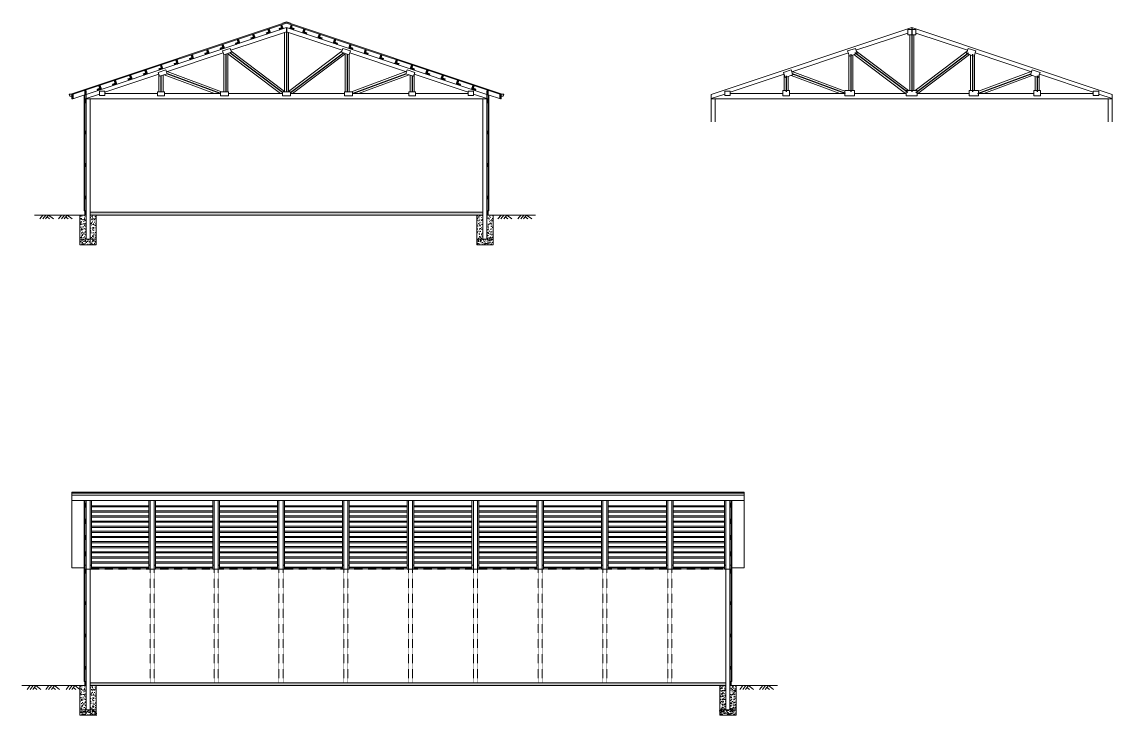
# Model space of a CAD drawing. Header units: inches. Extents: x -167 to 6071, y -6287 to -2731.
# Drawn here: x 4455 to 6071, y -4891 to -3864 of the extents above; entities that cross this region are included whole.
import ezdxf

# ---------------------------------------------------------------- set-up
doc = ezdxf.new("R2010")
doc.units = ezdxf.units.IN
doc.header["$LTSCALE"] = 96
doc.header["$MEASUREMENT"] = 0
doc.linetypes.add('Dash', pattern=[0.225, 0.15, -0.075])
for name, color, linetype, lineweight in [('Common', 4, 'Continuous', 5), ('Dimensions', 7, 'Continuous', 5), ('Section', 6, 'Continuous', 18)]:
    doc.layers.add(name, color=color, linetype=linetype, lineweight=lineweight)
doc.layers.add('Hatch', color=7, linetype='Continuous', lineweight=0, true_color=0x919191)
pattern_1 = [(82.5, (2671.087, 6860.8195), (-3.517533, 3.2948178), [0, -3.8, 0, -4.25, 0, -4.0625]), (52.5, (2671.087, 6860.8195), (-1.8603438, 8.1174493), [0, -2.05, 0, -3.425, 0, -1.3125]), (12.5, (2668.9127, 6858.645), (5.4950732, 5.515081), [0, -1.25, 0, -4.5, 0, -5.875]), (2.5, (2668.913, 6858.645), (3.7626054, 6.865657), [0, -0.625, 0, -2.95, 0, -3.375])]
pattern_2 = [(95, (2671.087, 6860.8195), (5.51552, 4.6280708), [0.75, -8.25]), (40, (2671.087, 6860.8195), (-6.2999217, 4.3376815), [0.6, -6.6]), (145.451444, (2671.547, 6861.205), (-0.7844016, 8.9657522), [0.637402, -7.011421]), (91.1842, (2669.673, 6862.234), (8.716934, 6.376138), [1.125, -12.375]), (141.63564, (2670.399, 6862.765), (-0.279001, 13.497117), [0.956103, -10.517138]), (36.18416, (2669.673, 6862.234), (-0.279001, 13.497117), [0.9, -9.9]), (66, (2670.7335, 6862.587), (7.0677157, 1.3738248), [0.75, -8.25]), (11, (2670.7335, 6862.587), (-3.407086, 6.8480844), [0.6, -6.6]), (116.451445, (2671.3225, 6862.702), (3.6606297, 8.221909), [0.637402, -7.011421]), (82.5, (2671.087, 6860.8195), (-2.26793185, 2.4398982), [0, -6.52, 0, -6.7, 0, -6.625]), (52.5, (2671.087, 6860.8195), (-0.9287294, 4.6490945), [0, -3.82, 0, -6.37, 0, -2.525]), (12.5, (2669.5102, 6859.2426), (3.9341817, 3.6152076), [0, -2.5, 0, -7.8, 0, -10.35]), (2.5, (2668.803, 6858.5355), (3.4158998, 4.831598), [0, -3.25, 0, -5.18, 0, -7.35])]
pattern_3 = [(95, (2671.087, 6164.4583), (5.51552, 4.6280708), [0.75, -8.25]), (40, (2671.087, 6164.458), (-6.2999217, 4.3376815), [0.6, -6.6]), (145.451444, (2671.547, 6164.844), (-0.7844016, 8.9657522), [0.637402, -7.011421]), (91.1842, (2669.673, 6165.873), (8.716934, 6.376138), [1.125, -12.375]), (141.63564, (2670.399, 6166.404), (-0.279001, 13.497117), [0.956103, -10.517138]), (36.18416, (2669.673, 6165.873), (-0.279001, 13.497117), [0.9, -9.9]), (66, (2670.7335, 6166.226), (7.0677157, 1.3738248), [0.75, -8.25]), (11, (2670.7335, 6166.226), (-3.407086, 6.8480844), [0.6, -6.6]), (116.451445, (2671.3225, 6166.3406), (3.6606297, 8.221909), [0.637402, -7.011421]), (82.5, (2671.087, 6164.4583), (-2.26793185, 2.4398982), [0, -6.52, 0, -6.7, 0, -6.625]), (52.5, (2671.087, 6164.4583), (-0.9287294, 4.6490945), [0, -3.82, 0, -6.37, 0, -2.525]), (12.5, (2669.5102, 6162.8815), (3.9341817, 3.6152076), [0, -2.5, 0, -7.8, 0, -10.35]), (2.5, (2668.803, 6162.1744), (3.4158998, 4.831598), [0, -3.25, 0, -5.18, 0, -7.35])]

msp = doc.modelspace()

# ---------------------------------------------------------------- hatches: boundary and pattern name
at = {"layer": 'Hatch'}
h = msp.add_hatch(dxfattribs=at)
h.set_pattern_fill('AR-SAND', color=256, scale=2.5, angle=45)
h.set_pattern_definition(pattern_1)
h.paths.add_polyline_path([(4565.4, -4150.3), (4556.4, -4150.3), (4556.4, -4186.3), (4565.4, -4186.3)])
h.paths.add_polyline_path([(4550.4, -4150.3), (4541.4, -4150.3), (4541.4, -4186.3), (4550.4, -4186.3)])
h = msp.add_hatch(dxfattribs=at)
h.set_pattern_fill('AR-CONC', color=256, angle=45)
h.set_pattern_definition(pattern_2)
h.paths.add_polyline_path([(5138.4, -4146.3), (4556.4, -4146.3), (4556.4, -4150.3), (4565.4, -4150.3), (5138.4, -4150.3)])
h = msp.add_hatch(dxfattribs=at)
h.set_pattern_fill('AR-SAND', color=256, scale=2.5, angle=45)
h.set_pattern_definition(pattern_1)
h.paths.add_polyline_path([(5129.4, -4150.3), (5138.4, -4150.3), (5138.4, -4186.3), (5129.4, -4186.3)])
h.paths.add_polyline_path([(5144.4, -4150.3), (5153.4, -4150.3), (5153.4, -4186.3), (5144.4, -4186.3)])
h = msp.add_hatch(dxfattribs=at)
h.set_pattern_fill('AR-CONC', color=256, angle=45)
h.set_pattern_definition(pattern_2)
h.paths.add_polyline_path([(4565.4, -4186.3), (4541.4, -4186.3), (4541.4, -4194.3), (4565.4, -4194.3)])
h = msp.add_hatch(dxfattribs=at)
h.set_pattern_fill('AR-CONC', color=256, angle=45)
h.set_pattern_definition(pattern_2)
h.paths.add_polyline_path([(5129.4, -4186.3), (5153.4, -4186.3), (5153.4, -4194.3), (5129.4, -4194.3)])
h = msp.add_hatch(dxfattribs=at)
h.set_pattern_fill('AR-CONC', color=256, angle=45)
h.set_pattern_definition(pattern_3)
h.paths.add_polyline_path([(5498.4, -4842.7), (4556.4, -4842.7), (4556.4, -4846.7), (4565.4, -4846.7), (5498.4, -4846.7)])
h = msp.add_hatch(dxfattribs=at)
h.set_pattern_fill('AR-SAND', color=256, scale=2.5, angle=45)
h.set_pattern_definition([(82.5, (2671.087, 6164.4583), (-3.517533, 3.2948178), [0, -3.8, 0, -4.25, 0, -4.0625]), (52.5, (2671.087, 6164.4583), (-1.8603438, 8.1174493), [0, -2.05, 0, -3.425, 0, -1.3125]), (12.5, (2668.9127, 6162.284), (5.4950732, 5.515081), [0, -1.25, 0, -4.5, 0, -5.875]), (2.5, (2668.913, 6162.284), (3.7626054, 6.865657), [0, -0.625, 0, -2.95, 0, -3.375])])
h.paths.add_polyline_path([(4565.4, -4846.7), (4556.4, -4846.7), (4556.4, -4882.7), (4565.4, -4882.7)])
h.paths.add_polyline_path([(4550.4, -4846.7), (4541.4, -4846.7), (4541.4, -4882.7), (4550.4, -4882.7)])
h = msp.add_hatch(dxfattribs=at)
h.set_pattern_fill('AR-SAND', color=256, scale=2.5, angle=45)
h.set_pattern_definition([(82.5, (3031.087, 6164.4583), (-3.517533, 3.2948178), [0, -3.8, 0, -4.25, 0, -4.0625]), (52.5, (3031.087, 6164.4583), (-1.8603438, 8.1174493), [0, -2.05, 0, -3.425, 0, -1.3125]), (12.5, (3028.9127, 6162.284), (5.4950732, 5.515081), [0, -1.25, 0, -4.5, 0, -5.875]), (2.5, (3028.913, 6162.284), (3.7626054, 6.865657), [0, -0.625, 0, -2.95, 0, -3.375])])
h.paths.add_polyline_path([(5489.4, -4846.7), (5498.4, -4846.7), (5498.4, -4882.7), (5489.4, -4882.7)])
h.paths.add_polyline_path([(5504.4, -4846.7), (5513.4, -4846.7), (5513.4, -4882.7), (5504.4, -4882.7)])
h = msp.add_hatch(dxfattribs=at)
h.set_pattern_fill('AR-CONC', color=256, angle=45)
h.set_pattern_definition(pattern_3)
h.paths.add_polyline_path([(4565.4, -4882.7), (4541.4, -4882.7), (4541.4, -4890.7), (4565.4, -4890.7)])
h = msp.add_hatch(dxfattribs=at)
h.set_pattern_fill('AR-CONC', color=256, angle=45)
h.set_pattern_definition([(95, (3031.087, 6164.4583), (5.51552, 4.6280708), [0.75, -8.25]), (40, (3031.087, 6164.458), (-6.2999217, 4.3376815), [0.6, -6.6]), (145.451444, (3031.547, 6164.844), (-0.7844016, 8.9657522), [0.637402, -7.011421]), (91.1842, (3029.673, 6165.873), (8.716934, 6.376138), [1.125, -12.375]), (141.63564, (3030.399, 6166.404), (-0.279001, 13.497117), [0.956103, -10.517138]), (36.18416, (3029.673, 6165.873), (-0.279001, 13.497117), [0.9, -9.9]), (66, (3030.7335, 6166.226), (7.0677157, 1.3738248), [0.75, -8.25]), (11, (3030.7335, 6166.226), (-3.407086, 6.8480844), [0.6, -6.6]), (116.451445, (3031.3225, 6166.3406), (3.6606297, 8.221909), [0.637402, -7.011421]), (82.5, (3031.087, 6164.4583), (-2.26793185, 2.4398982), [0, -6.52, 0, -6.7, 0, -6.625]), (52.5, (3031.087, 6164.4583), (-0.9287294, 4.6490945), [0, -3.82, 0, -6.37, 0, -2.525]), (12.5, (3029.5102, 6162.8815), (3.9341817, 3.6152076), [0, -2.5, 0, -7.8, 0, -10.35]), (2.5, (3028.803, 6162.1744), (3.4158998, 4.831598), [0, -3.25, 0, -5.18, 0, -7.35])])
h.paths.add_polyline_path([(5489.4, -4882.7), (5513.4, -4882.7), (5513.4, -4890.7), (5489.4, -4890.7)])

# ---------------------------------------------------------------- linework, layer by layer
at = {"layer": 'Common'}
for p, q in [((4529.4, -3970.9), (4847.4, -3864.9)), ((4847.4, -3865), (4529.4, -3971)), ((4531.5, -3971.6), (4847.4, -3866.3)), ((4819.9, -3875.5), (4823.7, -3880.6)), ((4821.8, -3874.9), (4821.8, -3881.2)), ((4836.3, -3874.3), (4840.7, -3874.9)), ((4837, -3876.2), (4840.1, -3873)), ((4838.8, -3869.2), (4842.6, -3874.3)), ((4840.7, -3868.6), (4840.7, -3874.9)), ((4847.4, -3864.4), (4841.6, -3866.3)), ((4841.6, -3866.3), (4841.7, -3866.8)), ((4853.3, -3866.3), (4847.4, -3864.4)), ((5165.5, -3970.9), (4847.4, -3864.9)), ((4847.4, -3865), (5165.4, -3971)), ((5163.4, -3971.6), (4847.4, -3866.3)), ((4856, -3869.2), (4852.2, -3874.3)), ((4853.1, -3866.8), (4853.3, -3866.3)), ((4854.1, -3868.6), (4854.1, -3874.9)), ((4858.5, -3874.3), (4854.1, -3874.9)), ((4857.9, -3876.2), (4854.7, -3873)), ((4875, -3875.5), (4871.2, -3880.6)), ((4873.1, -3874.9), (4873.1, -3881.2)), ((4774.3, -3890.7), (4778.1, -3895.8)), ((4776.2, -3890.1), (4776.2, -3896.4)), ((4794.6, -3888.2), (4799, -3888.8)), ((4795.2, -3890.1), (4798.4, -3886.9)), ((4797.1, -3883.1), (4800.9, -3888.2)), ((4799, -3882.5), (4799, -3888.8)), ((4817.3, -3880.6), (4821.8, -3881.2)), ((4818, -3882.5), (4821.1, -3879.3)), ((4877.5, -3880.6), (4873.1, -3881.2)), ((4876.9, -3882.5), (4873.7, -3879.3)), ((4897.7, -3883.1), (4893.9, -3888.2)), ((4895.8, -3882.5), (4895.8, -3888.8)), ((4900.3, -3888.2), (4895.8, -3888.8)), ((4899.6, -3890.1), (4896.5, -3886.9)), ((4920.5, -3890.7), (4916.7, -3895.8)), ((4918.6, -3890.1), (4918.6, -3896.4)), ((4728.8, -3905.9), (4732.6, -3910.9)), ((4730.7, -3905.2), (4730.7, -3911.6)), ((4749, -3903.4), (4753.5, -3904)), ((4749.7, -3905.2), (4752.8, -3902.1)), ((4751.6, -3898.3), (4755.4, -3903.4)), ((4753.5, -3897.7), (4753.5, -3904)), ((4771.8, -3895.8), (4776.2, -3896.4)), ((4772.4, -3897.7), (4775.6, -3894.5)), ((4923, -3895.8), (4918.6, -3896.4)), ((4922.4, -3897.7), (4919.2, -3894.5)), ((4943.3, -3898.3), (4939.5, -3903.4)), ((4941.4, -3897.7), (4941.4, -3904)), ((4945.8, -3903.4), (4941.4, -3904)), ((4945.2, -3905.2), (4942, -3902.1)), ((4966, -3905.9), (4962.3, -3910.9)), ((4964.1, -3905.2), (4964.1, -3911.6)), ((4681.4, -3928), (4684.5, -3924.9)), ((4683.3, -3921.1), (4687.1, -3926.1)), ((4685.2, -3920.4), (4685.2, -3926.8)), ((4703.5, -3918.5), (4707.9, -3919.2)), ((4704.1, -3920.4), (4707.3, -3917.3)), ((4706, -3913.5), (4709.8, -3918.5)), ((4707.9, -3912.8), (4707.9, -3919.2)), ((4726.3, -3910.9), (4730.7, -3911.6)), ((4726.9, -3912.8), (4730.1, -3909.7)), ((4968.6, -3910.9), (4964.1, -3911.6)), ((4967.9, -3912.8), (4964.8, -3909.7)), ((4988.8, -3913.5), (4985, -3918.5)), ((4986.9, -3912.8), (4986.9, -3919.2)), ((4991.3, -3918.5), (4986.9, -3919.2)), ((4990.7, -3920.4), (4987.6, -3917.3)), ((5011.6, -3921.1), (5007.8, -3926.1)), ((5009.7, -3920.4), (5009.7, -3926.8)), ((5013.5, -3928), (5010.3, -3924.9)), ((4635.2, -3941.3), (4639.6, -3941.9)), ((4635.8, -3943.2), (4639, -3940)), ((4637.7, -3936.2), (4641.5, -3941.3)), ((4639.6, -3935.6), (4639.6, -3941.9)), ((4658, -3933.7), (4662.4, -3934.3)), ((4658.6, -3935.6), (4661.8, -3932.4)), ((4660.5, -3928.6), (4664.3, -3933.7)), ((4662.4, -3928), (4662.4, -3934.3)), ((4680.7, -3926.1), (4685.2, -3926.8)), ((5014.1, -3926.1), (5009.7, -3926.8)), ((5034.4, -3928.6), (5030.6, -3933.7)), ((5032.5, -3928), (5032.5, -3934.3)), ((5036.9, -3933.7), (5032.5, -3934.3)), ((5036.2, -3935.6), (5033.1, -3932.4)), ((5057.1, -3936.2), (5053.3, -3941.3)), ((5055.2, -3935.6), (5055.2, -3941.9)), ((5059.7, -3941.3), (5055.2, -3941.9)), ((5059, -3943.2), (5055.9, -3940)), ((4589.7, -3956.5), (4594.1, -3957.1)), ((4590.3, -3958.4), (4593.5, -3955.2)), ((4592.2, -3951.4), (4596, -3956.5)), ((4594.1, -3950.8), (4594.1, -3957.1)), ((4612.4, -3948.9), (4616.9, -3949.5)), ((4613.1, -3950.8), (4616.2, -3947.6)), ((4615, -3943.8), (4618.8, -3948.9)), ((4616.9, -3943.2), (4616.9, -3949.5)), ((5079.9, -3943.8), (5076.1, -3948.9)), ((5078, -3943.2), (5078, -3949.5)), ((5082.4, -3948.9), (5078, -3949.5)), ((5081.8, -3950.8), (5078.6, -3947.6)), ((5102.7, -3951.4), (5098.9, -3956.5)), ((5100.8, -3950.8), (5100.8, -3957.1)), ((5105.2, -3956.5), (5100.8, -3957.1)), ((5104.6, -3958.4), (5101.4, -3955.2)), ((4525.4, -3971.5), (4526.4, -3974.5)), ((4529.4, -3971.5), (4525.4, -3971.5)), ((4529.4, -3970.9), (4529.4, -3971)), ((4529.4, -3978.3), (4529.4, -3971)), ((4529.4, -3971.5), (4529.4, -3974.5)), ((4529.5, -3977.6), (4531.5, -3971.6)), ((4529.5, -3971.6), (4531.5, -3977.6)), ((4530.6, -3978.3), (4548.4, -3972.3)), ((4547.4, -4144.3), (4547.4, -3972.7)), ((4548.4, -3972.3), (4550.4, -3966.3)), ((4548.4, -3966.3), (4550.4, -3972.3)), ((4548.4, -4144.3), (4548.4, -3972)), ((4566.9, -3964.1), (4571.3, -3964.7)), ((4567.5, -3966), (4570.7, -3962.8)), ((4569.4, -3959), (4573.2, -3964.1)), ((4571.3, -3958.4), (4571.3, -3964.7)), ((5125.4, -3959), (5121.6, -3964.1)), ((5123.5, -3958.4), (5123.5, -3964.7)), ((5128, -3964.1), (5123.5, -3964.7)), ((5127.3, -3966), (5124.2, -3962.8)), ((5146.4, -3972.3), (5144.4, -3966.3)), ((5146.4, -3966.3), (5144.4, -3972.3)), ((5146.4, -4144.3), (5146.4, -3972)), ((5164.2, -3978.3), (5146.4, -3972.3)), ((5147.4, -4144.3), (5147.4, -3972.7)), ((5165.4, -3977.6), (5163.4, -3971.6)), ((5165.4, -3971.6), (5163.4, -3977.6)), ((5165.5, -3970.9), (5165.4, -3971)), ((5165.4, -3978.3), (5165.4, -3971)), ((5165.4, -3971.5), (5169.4, -3971.5)), ((5165.4, -3971.5), (5165.4, -3974.5)), ((5169.4, -3971.5), (5168.4, -3974.5)), ((4526.4, -3974.5), (4529.4, -3974.5)), ((4529.4, -3978.3), (4530.6, -3978.3)), ((4550.4, -3978.3), (4548.4, -3984.3)), ((4548.4, -3978.3), (4550.4, -3984.3)), ((5144.4, -3978.3), (5146.4, -3984.3)), ((5146.4, -3978.3), (5144.4, -3984.3)), ((5165.4, -3978.3), (5164.2, -3978.3)), ((5168.4, -3974.5), (5165.4, -3974.5)), ((4550.5, -4026.3), (4548.5, -4030.3)), ((4548.5, -4026.3), (4550.5, -4030.3)), ((5144.3, -4026.3), (5146.3, -4030.3)), ((5146.3, -4026.3), (5144.3, -4030.3)), ((4550.5, -4074.3), (4548.5, -4078.3)), ((4548.5, -4074.3), (4550.5, -4078.3)), ((5144.3, -4074.3), (5146.3, -4078.3)), ((5146.3, -4074.3), (5144.3, -4078.3)), ((4550.5, -4122.3), (4548.5, -4126.3)), ((4548.5, -4122.3), (4550.5, -4126.3)), ((5144.3, -4122.3), (5146.3, -4126.3)), ((5146.3, -4122.3), (5144.3, -4126.3)), ((4547.4, -4144.3), (4548.5, -4144.3)), ((4550.4, -4144.3), (4548.4, -4150.3)), ((4548.4, -4144.3), (4550.4, -4150.3)), ((5144.4, -4144.3), (5146.4, -4150.3)), ((5146.4, -4144.3), (5144.4, -4150.3)), ((5147.4, -4144.3), (5146.3, -4144.3)), ((4547.4, -4840.7), (4547.4, -4573)), ((4548.4, -4840.7), (4548.4, -4573)), ((4550.4, -4576.7), (4548.4, -4582.7)), ((4548.4, -4576.7), (4550.4, -4582.7)), ((4558.4, -4580.6), (4643.4, -4580.6)), ((4558.4, -4582.5), (4643.4, -4582.5)), ((4653.4, -4580.6), (4738.2, -4580.6)), ((4653.4, -4582.5), (4738.2, -4582.5)), ((4748.2, -4580.6), (4834.2, -4580.6)), ((4748.2, -4582.5), (4834.2, -4582.5)), ((4844.2, -4580.6), (4930.2, -4580.6)), ((4844.2, -4582.5), (4930.2, -4582.5)), ((4940.2, -4580.6), (5026.2, -4580.6)), ((4940.2, -4582.5), (5026.2, -4582.5)), ((5036.2, -4580.6), (5122.2, -4580.6)), ((5036.2, -4582.5), (5122.2, -4582.5)), ((5132.2, -4580.6), (5218.2, -4580.6)), ((5132.2, -4582.5), (5218.2, -4582.5)), ((5228.2, -4580.6), (5314.2, -4580.6)), ((5228.2, -4582.5), (5314.2, -4582.5)), ((5324.2, -4580.6), (5410.2, -4580.6)), ((5324.2, -4582.5), (5410.2, -4582.5)), ((5420.2, -4580.6), (5496.4, -4580.6)), ((5420.2, -4582.5), (5496.4, -4582.5)), ((5504.4, -4576.7), (5506.4, -4582.7)), ((5506.4, -4576.7), (5504.4, -4582.7)), ((5506.4, -4840.7), (5506.4, -4573)), ((5507.4, -4840.7), (5507.4, -4573)), ((4550.4, -4600.7), (4548.4, -4606.7)), ((4548.4, -4600.7), (4550.4, -4606.7)), ((4558.4, -4588.2), (4643.4, -4588.2)), ((4558.4, -4590.1), (4643.4, -4590.1)), ((4558.4, -4595.8), (4643.4, -4595.8)), ((4558.4, -4597.7), (4643.4, -4597.7)), ((4558.4, -4603.3), (4643.4, -4603.3)), ((4653.4, -4588.2), (4738.2, -4588.2)), ((4653.4, -4590.1), (4738.2, -4590.1)), ((4653.4, -4595.8), (4738.2, -4595.8)), ((4653.4, -4597.7), (4738.2, -4597.7)), ((4653.4, -4603.3), (4738.2, -4603.3)), ((4748.2, -4588.2), (4834.2, -4588.2)), ((4748.2, -4590.1), (4834.2, -4590.1)), ((4748.2, -4595.8), (4834.2, -4595.8)), ((4748.2, -4597.7), (4834.2, -4597.7)), ((4748.2, -4603.3), (4834.2, -4603.3)), ((4844.2, -4588.2), (4930.2, -4588.2)), ((4844.2, -4590.1), (4930.2, -4590.1)), ((4844.2, -4595.8), (4930.2, -4595.8)), ((4844.2, -4597.7), (4930.2, -4597.7)), ((4844.2, -4603.3), (4930.2, -4603.3)), ((4940.2, -4588.2), (5026.2, -4588.2)), ((4940.2, -4590.1), (5026.2, -4590.1)), ((4940.2, -4595.8), (5026.2, -4595.8)), ((4940.2, -4597.7), (5026.2, -4597.7)), ((4940.2, -4603.3), (5026.2, -4603.3)), ((5036.2, -4588.2), (5122.2, -4588.2)), ((5036.2, -4590.1), (5122.2, -4590.1)), ((5036.2, -4595.8), (5122.2, -4595.8)), ((5036.2, -4597.7), (5122.2, -4597.7)), ((5036.2, -4603.3), (5122.2, -4603.3)), ((5132.2, -4588.2), (5218.2, -4588.2)), ((5132.2, -4590.1), (5218.2, -4590.1)), ((5132.2, -4595.8), (5218.2, -4595.8)), ((5132.2, -4597.7), (5218.2, -4597.7)), ((5132.2, -4603.3), (5218.2, -4603.3)), ((5228.2, -4588.2), (5314.2, -4588.2)), ((5228.2, -4590.1), (5314.2, -4590.1)), ((5228.2, -4595.8), (5314.2, -4595.8)), ((5228.2, -4597.7), (5314.2, -4597.7)), ((5228.2, -4603.3), (5314.2, -4603.3)), ((5324.2, -4588.2), (5410.2, -4588.2)), ((5324.2, -4590.1), (5410.2, -4590.1)), ((5324.2, -4595.8), (5410.2, -4595.8)), ((5324.2, -4597.7), (5410.2, -4597.7)), ((5324.2, -4603.3), (5410.2, -4603.3)), ((5420.2, -4588.2), (5496.4, -4588.2)), ((5420.2, -4590.1), (5496.4, -4590.1)), ((5420.2, -4595.8), (5496.4, -4595.8)), ((5420.2, -4597.7), (5496.4, -4597.7)), ((5420.2, -4603.3), (5496.4, -4603.3)), ((5504.4, -4600.7), (5506.4, -4606.7)), ((5506.4, -4600.7), (5504.4, -4606.7)), ((4558.4, -4605.2), (4643.4, -4605.2)), ((4558.4, -4610.9), (4643.4, -4610.9)), ((4558.4, -4612.8), (4643.4, -4612.8)), ((4558.4, -4618.5), (4643.4, -4618.5)), ((4558.4, -4620.3), (4643.4, -4620.3)), ((4653.4, -4605.2), (4738.2, -4605.2)), ((4653.4, -4610.9), (4738.2, -4610.9)), ((4653.4, -4612.8), (4738.2, -4612.8)), ((4653.4, -4618.5), (4738.2, -4618.5)), ((4653.4, -4620.3), (4738.2, -4620.3)), ((4748.2, -4605.2), (4834.2, -4605.2)), ((4748.2, -4610.9), (4834.2, -4610.9)), ((4748.2, -4612.8), (4834.2, -4612.8)), ((4748.2, -4618.5), (4834.2, -4618.5)), ((4748.2, -4620.3), (4834.2, -4620.3)), ((4844.2, -4605.2), (4930.2, -4605.2)), ((4844.2, -4610.9), (4930.2, -4610.9)), ((4844.2, -4612.8), (4930.2, -4612.8)), ((4844.2, -4618.5), (4930.2, -4618.5)), ((4844.2, -4620.3), (4930.2, -4620.3)), ((4940.2, -4605.2), (5026.2, -4605.2)), ((4940.2, -4610.9), (5026.2, -4610.9)), ((4940.2, -4612.8), (5026.2, -4612.8)), ((4940.2, -4618.5), (5026.2, -4618.5)), ((4940.2, -4620.3), (5026.2, -4620.3)), ((5036.2, -4605.2), (5122.2, -4605.2)), ((5036.2, -4610.9), (5122.2, -4610.9)), ((5036.2, -4612.8), (5122.2, -4612.8)), ((5036.2, -4618.5), (5122.2, -4618.5)), ((5036.2, -4620.3), (5122.2, -4620.3)), ((5132.2, -4605.2), (5218.2, -4605.2)), ((5132.2, -4610.9), (5218.2, -4610.9)), ((5132.2, -4612.8), (5218.2, -4612.8)), ((5132.2, -4618.5), (5218.2, -4618.5)), ((5132.2, -4620.3), (5218.2, -4620.3)), ((5228.2, -4605.2), (5314.2, -4605.2)), ((5228.2, -4610.9), (5314.2, -4610.9)), ((5228.2, -4612.8), (5314.2, -4612.8)), ((5228.2, -4618.5), (5314.2, -4618.5)), ((5228.2, -4620.3), (5314.2, -4620.3)), ((5324.2, -4605.2), (5410.2, -4605.2)), ((5324.2, -4610.9), (5410.2, -4610.9)), ((5324.2, -4612.8), (5410.2, -4612.8)), ((5324.2, -4618.5), (5410.2, -4618.5)), ((5324.2, -4620.3), (5410.2, -4620.3)), ((5420.2, -4605.2), (5496.4, -4605.2)), ((5420.2, -4610.9), (5496.4, -4610.9)), ((5420.2, -4612.8), (5496.4, -4612.8)), ((5420.2, -4618.5), (5496.4, -4618.5)), ((5420.2, -4620.3), (5496.4, -4620.3)), ((4550.4, -4624.7), (4548.4, -4630.7)), ((4548.4, -4624.7), (4550.4, -4630.7)), ((4558.4, -4626), (4643.4, -4626)), ((4558.4, -4627.9), (4643.4, -4627.9)), ((4558.4, -4633.6), (4643.4, -4633.6)), ((4558.4, -4635.5), (4643.4, -4635.5)), ((4653.4, -4626), (4738.2, -4626)), ((4653.4, -4627.9), (4738.2, -4627.9)), ((4653.4, -4633.6), (4738.2, -4633.6)), ((4653.4, -4635.5), (4738.2, -4635.5)), ((4748.2, -4626), (4834.2, -4626)), ((4748.2, -4627.9), (4834.2, -4627.9)), ((4748.2, -4633.6), (4834.2, -4633.6)), ((4748.2, -4635.5), (4834.2, -4635.5)), ((4844.2, -4626), (4930.2, -4626)), ((4844.2, -4627.9), (4930.2, -4627.9)), ((4844.2, -4633.6), (4930.2, -4633.6)), ((4844.2, -4635.5), (4930.2, -4635.5)), ((4940.2, -4626), (5026.2, -4626)), ((4940.2, -4627.9), (5026.2, -4627.9)), ((4940.2, -4633.6), (5026.2, -4633.6)), ((4940.2, -4635.5), (5026.2, -4635.5)), ((5036.2, -4626), (5122.2, -4626)), ((5036.2, -4627.9), (5122.2, -4627.9)), ((5036.2, -4633.6), (5122.2, -4633.6)), ((5036.2, -4635.5), (5122.2, -4635.5)), ((5132.2, -4626), (5218.2, -4626)), ((5132.2, -4627.9), (5218.2, -4627.9)), ((5132.2, -4633.6), (5218.2, -4633.6)), ((5132.2, -4635.5), (5218.2, -4635.5)), ((5228.2, -4626), (5314.2, -4626)), ((5228.2, -4627.9), (5314.2, -4627.9)), ((5228.2, -4633.6), (5314.2, -4633.6)), ((5228.2, -4635.5), (5314.2, -4635.5)), ((5324.2, -4626), (5410.2, -4626)), ((5324.2, -4627.9), (5410.2, -4627.9)), ((5324.2, -4633.6), (5410.2, -4633.6)), ((5324.2, -4635.5), (5410.2, -4635.5)), ((5420.2, -4626), (5496.4, -4626)), ((5420.2, -4627.9), (5496.4, -4627.9)), ((5420.2, -4633.6), (5496.4, -4633.6)), ((5420.2, -4635.5), (5496.4, -4635.5)), ((5504.4, -4624.7), (5506.4, -4630.7)), ((5506.4, -4624.7), (5504.4, -4630.7)), ((4550.4, -4648.7), (4548.4, -4654.7)), ((4548.4, -4648.7), (4550.4, -4654.7)), ((4558.4, -4641.1), (4643.4, -4641.1)), ((4558.4, -4643), (4643.4, -4643)), ((4558.4, -4648.7), (4643.4, -4648.7)), ((4558.4, -4650.6), (4643.4, -4650.6)), ((4653.4, -4641.1), (4738.2, -4641.1)), ((4653.4, -4643), (4738.2, -4643)), ((4653.4, -4648.7), (4738.2, -4648.7)), ((4653.4, -4650.6), (4738.2, -4650.6)), ((4748.2, -4641.1), (4834.2, -4641.1)), ((4748.2, -4643), (4834.2, -4643)), ((4748.2, -4648.7), (4834.2, -4648.7)), ((4748.2, -4650.6), (4834.2, -4650.6)), ((4844.2, -4641.1), (4930.2, -4641.1)), ((4844.2, -4643), (4930.2, -4643)), ((4844.2, -4648.7), (4930.2, -4648.7)), ((4844.2, -4650.6), (4930.2, -4650.6)), ((4940.2, -4641.1), (5026.2, -4641.1)), ((4940.2, -4643), (5026.2, -4643)), ((4940.2, -4648.7), (5026.2, -4648.7)), ((4940.2, -4650.6), (5026.2, -4650.6)), ((5036.2, -4641.1), (5122.2, -4641.1)), ((5036.2, -4643), (5122.2, -4643)), ((5036.2, -4648.7), (5122.2, -4648.7)), ((5036.2, -4650.6), (5122.2, -4650.6)), ((5132.2, -4641.1), (5218.2, -4641.1)), ((5132.2, -4643), (5218.2, -4643)), ((5132.2, -4648.7), (5218.2, -4648.7)), ((5132.2, -4650.6), (5218.2, -4650.6)), ((5228.2, -4641.1), (5314.2, -4641.1)), ((5228.2, -4643), (5314.2, -4643)), ((5228.2, -4648.7), (5314.2, -4648.7)), ((5228.2, -4650.6), (5314.2, -4650.6)), ((5324.2, -4641.1), (5410.2, -4641.1)), ((5324.2, -4643), (5410.2, -4643)), ((5324.2, -4648.7), (5410.2, -4648.7)), ((5324.2, -4650.6), (5410.2, -4650.6)), ((5420.2, -4641.1), (5496.4, -4641.1)), ((5420.2, -4643), (5496.4, -4643)), ((5420.2, -4648.7), (5496.4, -4648.7)), ((5420.2, -4650.6), (5496.4, -4650.6)), ((5504.4, -4648.7), (5506.4, -4654.7)), ((5506.4, -4648.7), (5504.4, -4654.7)), ((4558.4, -4656.3), (4643.4, -4656.3)), ((4558.4, -4658.2), (4643.4, -4658.2)), ((4558.4, -4663.8), (4643.4, -4663.8)), ((4558.4, -4665.7), (4643.4, -4665.7)), ((4653.4, -4656.3), (4738.2, -4656.3)), ((4653.4, -4658.2), (4738.2, -4658.2)), ((4653.4, -4663.8), (4738.2, -4663.8)), ((4653.4, -4665.7), (4738.2, -4665.7)), ((4748.2, -4656.3), (4834.2, -4656.3)), ((4748.2, -4658.2), (4834.2, -4658.2)), ((4748.2, -4663.8), (4834.2, -4663.8)), ((4748.2, -4665.7), (4834.2, -4665.7)), ((4844.2, -4656.3), (4930.2, -4656.3)), ((4844.2, -4658.2), (4930.2, -4658.2)), ((4844.2, -4663.8), (4930.2, -4663.8)), ((4844.2, -4665.7), (4930.2, -4665.7)), ((4940.2, -4656.3), (5026.2, -4656.3)), ((4940.2, -4658.2), (5026.2, -4658.2)), ((4940.2, -4663.8), (5026.2, -4663.8)), ((4940.2, -4665.7), (5026.2, -4665.7)), ((5036.2, -4656.3), (5122.2, -4656.3)), ((5036.2, -4658.2), (5122.2, -4658.2)), ((5036.2, -4663.8), (5122.2, -4663.8)), ((5036.2, -4665.7), (5122.2, -4665.7)), ((5132.2, -4656.3), (5218.2, -4656.3)), ((5132.2, -4658.2), (5218.2, -4658.2)), ((5132.2, -4663.8), (5218.2, -4663.8)), ((5132.2, -4665.7), (5218.2, -4665.7)), ((5228.2, -4656.3), (5314.2, -4656.3)), ((5228.2, -4658.2), (5314.2, -4658.2)), ((5228.2, -4663.8), (5314.2, -4663.8)), ((5228.2, -4665.7), (5314.2, -4665.7)), ((5324.2, -4656.3), (5410.2, -4656.3)), ((5324.2, -4658.2), (5410.2, -4658.2)), ((5324.2, -4663.8), (5410.2, -4663.8)), ((5324.2, -4665.7), (5410.2, -4665.7)), ((5420.2, -4656.3), (5496.4, -4656.3)), ((5420.2, -4658.2), (5496.4, -4658.2)), ((5420.2, -4663.8), (5496.4, -4663.8)), ((5420.2, -4665.7), (5496.4, -4665.7)), ((4550.4, -4674.7), (4548.4, -4680.7)), ((4548.4, -4674.7), (4550.4, -4680.7)), ((4558.4, -4671.4), (4643.4, -4671.4)), ((4558.4, -4673.3), (4643.4, -4673.3)), ((4653.4, -4671.4), (4738.2, -4671.4)), ((4653.4, -4673.3), (4738.2, -4673.3)), ((4748.2, -4671.4), (4834.2, -4671.4)), ((4748.2, -4673.3), (4834.2, -4673.3)), ((4844.2, -4671.4), (4930.2, -4671.4)), ((4844.2, -4673.3), (4930.2, -4673.3)), ((4940.2, -4671.4), (5026.2, -4671.4)), ((4940.2, -4673.3), (5026.2, -4673.3)), ((5036.2, -4671.4), (5122.2, -4671.4)), ((5036.2, -4673.3), (5122.2, -4673.3)), ((5132.2, -4671.4), (5218.2, -4671.4)), ((5132.2, -4673.3), (5218.2, -4673.3)), ((5228.2, -4671.4), (5314.2, -4671.4)), ((5228.2, -4673.3), (5314.2, -4673.3)), ((5324.2, -4671.4), (5410.2, -4671.4)), ((5324.2, -4673.3), (5410.2, -4673.3)), ((5420.2, -4671.4), (5496.4, -4671.4)), ((5420.2, -4673.3), (5496.4, -4673.3)), ((5504.4, -4674.7), (5506.4, -4680.7)), ((5506.4, -4674.7), (5504.4, -4680.7)), ((4550.5, -4722.7), (4548.5, -4726.7)), ((4548.5, -4722.7), (4550.5, -4726.7)), ((5504.3, -4722.7), (5506.3, -4726.7)), ((5506.3, -4722.7), (5504.3, -4726.7)), ((4550.5, -4770.7), (4548.5, -4774.7)), ((4548.5, -4770.7), (4550.5, -4774.7)), ((5504.3, -4770.7), (5506.3, -4774.7)), ((5506.3, -4770.7), (5504.3, -4774.7)), ((4550.5, -4818.7), (4548.5, -4822.7)), ((4548.5, -4818.7), (4550.5, -4822.7)), ((5504.3, -4818.7), (5506.3, -4822.7)), ((5506.3, -4818.7), (5504.3, -4822.7)), ((4547.4, -4840.7), (4548.5, -4840.7)), ((4550.4, -4840.7), (4548.4, -4846.7)), ((4548.4, -4840.7), (4550.4, -4846.7)), ((5504.4, -4840.7), (5506.4, -4846.7)), ((5506.4, -4840.7), (5504.4, -4846.7)), ((5507.4, -4840.7), (5506.3, -4840.7))]:
    msp.add_line(p, q, dxfattribs=at)
at = {"layer": 'Common', "linetype": 'Continuous', "transparency": 33554687}
for p, q in [((4529.4, -4560.7), (5525.4, -4560.7)), ((4529.4, -4560.9), (5525.4, -4560.9)), ((4529.4, -4560.9), (5525.4, -4560.9)), ((4529.4, -4561.4), (5525.4, -4561.4)), ((4529.4, -4561.4), (5525.4, -4561.4)), ((4529.4, -4561.8), (5525.4, -4561.8)), ((5525.4, -4573), (4529.4, -4573))]:
    msp.add_line(p, q, dxfattribs=at)
at = {"layer": 'Common', "linetype": 'Dash', "ltscale": 0.01}
for p, q in [((4550.4, -4674.7), (5504.4, -4674.7)), ((4645.4, -4674.7), (4645.4, -4842.7)), ((4651.4, -4674.7), (4651.4, -4842.7)), ((4740.2, -4674.7), (4740.2, -4842.7)), ((4746.2, -4674.7), (4746.2, -4842.7)), ((4836.2, -4674.7), (4836.2, -4842.7)), ((4842.2, -4674.7), (4842.2, -4842.7)), ((4932.2, -4674.7), (4932.2, -4842.7)), ((4938.2, -4674.7), (4938.2, -4842.7)), ((5028.2, -4674.7), (5028.2, -4842.7)), ((5034.2, -4674.7), (5034.2, -4842.7)), ((5124.2, -4674.7), (5124.2, -4842.7)), ((5130.2, -4674.7), (5130.2, -4842.7)), ((5220.2, -4674.7), (5220.2, -4842.7)), ((5226.2, -4674.7), (5226.2, -4842.7)), ((5316.2, -4674.7), (5316.2, -4842.7)), ((5322.2, -4674.7), (5322.2, -4842.7)), ((5412.2, -4674.7), (5412.2, -4842.7)), ((5418.2, -4674.7), (5418.2, -4842.7))]:
    msp.add_line(p, q, dxfattribs=at)
at = {"layer": 'Common'}
for points in [[(4754.4, -3913.2), (4765.8, -3909.4), (4763.9, -3903.7), (4752.5, -3907.5), (4754.4, -3913.2)], [(4940.4, -3913.2), (4929.1, -3909.4), (4931, -3903.7), (4942.3, -3907.5), (4940.4, -3913.2)], [(4659.3, -3944.9), (4670.7, -3941.1), (4668.8, -3935.4), (4657.4, -3939.2), (4659.3, -3944.9)], [(5035.6, -3944.9), (5024.2, -3941.1), (5026.1, -3935.4), (5037.5, -3939.2), (5035.6, -3944.9)], [(4570.4, -3973.2), (4578.4, -3973.2), (4578.4, -3967.2), (4570.4, -3967.2), (4570.4, -3973.2)], [(4656.4, -3973.8), (4666.4, -3973.8), (4666.4, -3967.8), (4656.4, -3967.8), (4656.4, -3973.8)], [(4749.4, -3973.8), (4761.4, -3973.8), (4761.4, -3967.8), (4749.4, -3967.8), (4749.4, -3973.8)], [(4841.4, -3973.8), (4853.4, -3973.8), (4853.4, -3967.8), (4841.4, -3967.8), (4841.4, -3973.8)], [(4945.4, -3973.8), (4933.4, -3973.8), (4933.4, -3967.8), (4945.4, -3967.8), (4945.4, -3973.8)], [(5038.4, -3973.8), (5028.4, -3973.8), (5028.4, -3967.8), (5038.4, -3967.8), (5038.4, -3973.8)], [(5124.4, -3973.2), (5116.4, -3973.2), (5116.4, -3967.2), (5124.4, -3967.2), (5124.4, -3973.2)]]:
    msp.add_lwpolyline(points, dxfattribs=at)
at = {"layer": 'Defpoints'}
for p, q in [((4847.4, -3872.7), (4847.4, -3967.8)), ((5773.7, -3872.7), (5773.7, -3967.8)), ((4757.4, -3912.2), (4757.4, -3967.8)), ((4841.4, -3968.8), (4763.3, -3910.2)), ((4853.4, -3968.8), (4931.6, -3910.2)), ((4937.4, -3912.2), (4937.4, -3967.8)), ((5683.7, -3912.2), (5683.7, -3967.8)), ((5767.7, -3968.8), (5689.6, -3910.2)), ((5779.7, -3968.8), (5857.9, -3910.2)), ((5863.7, -3912.2), (5863.7, -3967.8)), ((4749.4, -3970.3), (4670.4, -3941.2)), ((4945.4, -3970.3), (5024.4, -3941.2)), ((5675.7, -3970.3), (5596.7, -3941.2)), ((5871.7, -3970.3), (5950.7, -3941.2)), ((4661.4, -3944.2), (4661.4, -3967.8)), ((5033.4, -3944.2), (5033.4, -3967.8)), ((5587.7, -3944.2), (5587.7, -3967.8)), ((5959.7, -3944.2), (5959.7, -3967.8))]:
    msp.add_line(p, q, dxfattribs=at)
at = {"layer": 'Dimensions'}
for p, q in [((4486.5, -4150.3), (4481.9, -4156.1)), ((4490.8, -4150.3), (4486.3, -4156.1)), ((4494.9, -4150.3), (4490.3, -4156.1)), ((4494.9, -4150.3), (4502.3, -4156.1)), ((4513.9, -4150.3), (4509.4, -4156.1)), ((4518.3, -4150.3), (4513.8, -4156.1)), ((4522.4, -4150.3), (4517.8, -4156.1)), ((4522.4, -4150.3), (4529.8, -4156.1)), ((5165.3, -4150.3), (5160.7, -4156.1)), ((5169.6, -4150.3), (5165.1, -4156.1)), ((5173.7, -4150.3), (5169.2, -4156.1)), ((5173.7, -4150.3), (5181.2, -4156.1)), ((5194.8, -4150.3), (5190.2, -4156.1)), ((5199.1, -4150.3), (5194.6, -4156.1)), ((5203.2, -4150.3), (5198.7, -4156.1)), ((5203.2, -4150.3), (5210.7, -4156.1)), ((4492.6, -4153.2), (4496.3, -4156.1)), ((4520.1, -4153.2), (4523.8, -4156.1)), ((5171.4, -4153.2), (5175.2, -4156.1)), ((5200.9, -4153.2), (5204.7, -4156.1)), ((4467.7, -4846.7), (4463.2, -4852.5)), ((4472.1, -4846.7), (4467.6, -4852.5)), ((4476.2, -4846.7), (4471.6, -4852.5)), ((4473.9, -4849.6), (4477.6, -4852.5)), ((4476.2, -4846.7), (4483.6, -4852.5)), ((4495.2, -4846.7), (4490.7, -4852.5)), ((4499.6, -4846.7), (4495, -4852.5)), ((4503.7, -4846.7), (4499.1, -4852.5)), ((4501.4, -4849.6), (4505.1, -4852.5)), ((4503.7, -4846.7), (4511.1, -4852.5)), ((4525.4, -4846.7), (4520.8, -4852.5)), ((4529.7, -4846.7), (4525.2, -4852.5)), ((4533.8, -4846.7), (4529.3, -4852.5)), ((4531.5, -4849.6), (4535.3, -4852.5)), ((4533.8, -4846.7), (4541.3, -4852.5)), ((5523.4, -4846.7), (5518.9, -4852.5)), ((5527.8, -4846.7), (5523.3, -4852.5)), ((5531.9, -4846.7), (5527.3, -4852.5)), ((5529.6, -4849.6), (5533.3, -4852.5)), ((5531.9, -4846.7), (5539.3, -4852.5)), ((5553, -4846.7), (5548.4, -4852.5)), ((5557.3, -4846.7), (5552.8, -4852.5)), ((5561.4, -4846.7), (5556.8, -4852.5)), ((5559.1, -4849.6), (5562.8, -4852.5)), ((5561.4, -4846.7), (5568.8, -4852.5))]:
    msp.add_line(p, q, dxfattribs=at)
at = {"layer": 'Section'}
for p, q in [((4550.4, -3971.7), (4847.4, -3872.7)), ((5144.4, -3971.7), (4847.4, -3872.7)), ((5476.7, -3971.7), (5773.7, -3872.7)), ((6070.7, -3971.7), (5773.7, -3872.7)), ((4764.8, -3906.5), (4847.4, -3879)), ((4844.4, -3880), (4844.4, -3967.3)), ((4930, -3906.5), (4847.4, -3879)), ((4850.4, -3880), (4850.4, -3967.3)), ((5691.1, -3906.5), (5767.7, -3881)), ((5770.7, -3883.5), (5770.7, -3965.8)), ((5776.7, -3883.5), (5776.7, -3965.8)), ((5856.3, -3906.5), (5779.7, -3881)), ((4844.4, -3967.3), (4765.3, -3908)), ((4850.4, -3967.3), (4929.5, -3908)), ((5768.7, -3965.8), (5691.6, -3908)), ((5778.7, -3965.8), (5855.8, -3908)), ((4669.7, -3938.2), (4753.5, -3910.3)), ((4754.4, -3913.2), (4754.4, -3967.8)), ((4760.4, -3911.8), (4760.4, -3967.8)), ((4838.4, -3970.3), (4760.4, -3911.8)), ((4856.4, -3970.3), (4934.4, -3911.8)), ((4934.4, -3911.8), (4934.4, -3967.8)), ((4940.4, -3913.2), (4940.4, -3967.8)), ((5025.1, -3938.2), (4941.4, -3910.3)), ((5596, -3938.2), (5679.8, -3910.3)), ((5680.7, -3913.2), (5680.7, -3965.8)), ((5686.7, -3913.3), (5686.7, -3965.8)), ((5764.7, -3970.3), (5688, -3912.8)), ((5782.7, -3970.3), (5859.4, -3912.8)), ((5860.7, -3913.3), (5860.7, -3965.8)), ((5866.7, -3913.2), (5866.7, -3965.8)), ((5951.4, -3938.2), (5867.7, -3910.3)), ((4751.2, -3967.8), (4670.5, -3938)), ((4943.7, -3967.8), (5024.4, -3938)), ((5674.7, -3966.8), (5596.8, -3938)), ((5872.7, -3966.8), (5950.7, -3938)), ((4578.4, -3968.6), (4658.3, -3942)), ((4658.4, -3942.2), (4658.4, -3967.8)), ((4664.4, -3943.2), (4664.4, -3967.8)), ((4740.7, -3970.3), (4665.9, -3942.7)), ((4954.2, -3970.3), (5029, -3942.7)), ((5030.4, -3943.2), (5030.4, -3967.8)), ((5036.4, -3942.2), (5036.4, -3967.8)), ((5116.4, -3968.6), (5036.5, -3942)), ((5504.7, -3968.6), (5584.6, -3942)), ((5584.7, -3942.2), (5584.7, -3965.8)), ((5590.7, -3945.3), (5590.7, -3965.8)), ((5667, -3970.3), (5595.2, -3943.8)), ((5880.5, -3970.3), (5952.3, -3943.8)), ((5956.7, -3945.3), (5956.7, -3965.8)), ((5962.7, -3942.2), (5962.7, -3965.8)), ((6042.7, -3968.6), (5962.8, -3942)), ((4550.4, -3978), (4570.4, -3971.3)), ((4550.4, -4186.3), (4550.4, -3971.7)), ((4656.4, -3970.3), (4578.4, -3970.3)), ((4749.4, -3970.3), (4666.4, -3970.3)), ((4841.4, -3970.3), (4761.4, -3970.3)), ((4853.4, -3970.3), (4933.4, -3970.3)), ((4945.4, -3970.3), (5028.4, -3970.3)), ((5038.4, -3970.3), (5116.4, -3970.3)), ((5144.4, -3978), (5124.4, -3971.3)), ((5144.4, -4186.3), (5144.4, -3972)), ((5476.7, -3978), (5496.7, -3971.3)), ((5476.7, -4012.2), (5476.7, -3971.7)), ((5582.7, -3970.3), (5504.7, -3970.3)), ((5674.7, -3970.3), (5592.7, -3970.3)), ((5675.7, -3970.3), (5675.6, -3970.3)), ((5765.7, -3970.3), (5688.7, -3970.3)), ((5781.7, -3970.3), (5858.7, -3970.3)), ((5871.7, -3970.3), (5871.8, -3970.3)), ((5872.7, -3970.3), (5954.7, -3970.3)), ((5964.7, -3970.3), (6042.7, -3970.3)), ((6070.7, -3978), (6050.7, -3971.3)), ((6070.7, -4012.2), (6070.7, -3971.7)), ((5144.4, -3978.3), (4550.4, -3978.3)), ((4556.4, -4186.3), (4556.4, -3978.3)), ((5138.4, -4186.3), (5138.4, -3978.3)), ((6070.7, -3978.3), (5476.7, -3978.3)), ((5482.7, -4012.2), (5482.7, -3978.3)), ((6064.7, -4012.2), (6064.7, -3978.3)), ((4473.9, -4150.3), (4550.4, -4150.3)), ((5138.4, -4146.3), (4556.4, -4146.3)), ((4556.4, -4150.3), (5138.4, -4150.3)), ((5144.4, -4150.3), (5216.4, -4150.3)), ((4529.4, -4672.6), (4529.4, -4560.7)), ((4529.4, -4565), (5525.4, -4565)), ((5525.4, -4672.6), (5525.4, -4560.7)), ((5525.4, -4573), (4529.4, -4573)), ((4550.4, -4882.7), (4550.4, -4573)), ((4556.4, -4674.7), (4556.4, -4573)), ((5498.4, -4674.7), (5498.4, -4573)), ((5504.4, -4882.7), (5504.4, -4573)), ((4548.4, -4668.7), (4550.4, -4668.7)), ((4556.4, -4668.7), (4558.4, -4668.7)), ((4643.4, -4668.7), (4645.4, -4668.7)), ((4651.4, -4668.7), (4653.4, -4668.7)), ((4738.2, -4668.7), (4740.2, -4668.7)), ((4746.2, -4668.7), (4748.2, -4668.7)), ((4834.2, -4668.7), (4836.2, -4668.7)), ((4842.2, -4668.7), (4844.2, -4668.7)), ((4930.2, -4668.7), (4932.2, -4668.7)), ((4938.2, -4668.7), (4940.2, -4668.7)), ((5026.2, -4668.7), (5028.2, -4668.7)), ((5034.2, -4668.7), (5036.2, -4668.7)), ((5122.2, -4668.7), (5124.2, -4668.7)), ((5130.2, -4668.7), (5132.2, -4668.7)), ((5218.2, -4668.7), (5220.2, -4668.7)), ((5226.2, -4668.7), (5228.2, -4668.7)), ((5314.2, -4668.7), (5316.2, -4668.7)), ((5322.2, -4668.7), (5324.2, -4668.7)), ((5410.2, -4668.7), (5412.2, -4668.7)), ((5418.2, -4668.7), (5420.2, -4668.7)), ((5498.4, -4668.7), (5496.4, -4668.7)), ((5506.4, -4668.7), (5504.4, -4668.7)), ((4547.4, -4672.6), (4529.4, -4672.6)), ((4556.4, -4882.7), (4556.4, -4674.7)), ((5498.4, -4882.7), (5498.4, -4674.7)), ((5507.4, -4672.6), (5525.4, -4672.6)), ((5498.4, -4842.7), (4556.4, -4842.7)), ((4556.4, -4842.7), (5498.4, -4842.7)), ((4455.2, -4846.7), (4550.4, -4846.7)), ((4556.4, -4846.7), (5498.4, -4846.7)), ((5504.4, -4846.7), (5574.6, -4846.7))]:
    msp.add_line(p, q, dxfattribs=at)
for points in [[(4819.9, -3875.5), (4821.8, -3881.2), (4823.7, -3880.6), (4821.8, -3874.9), (4819.9, -3875.5)], [(4836.3, -3874.3), (4837, -3876.2), (4840.7, -3874.9), (4840.1, -3873), (4836.3, -3874.3)], [(4838.8, -3869.2), (4840.7, -3874.9), (4842.6, -3874.3), (4840.7, -3868.6), (4838.8, -3869.2)], [(4856, -3869.2), (4854.1, -3874.9), (4852.2, -3874.3), (4854.1, -3868.6), (4856, -3869.2)], [(4858.5, -3874.3), (4857.9, -3876.2), (4854.1, -3874.9), (4854.7, -3873), (4858.5, -3874.3)], [(4875, -3875.5), (4873.1, -3881.2), (4871.2, -3880.6), (4873.1, -3874.9), (4875, -3875.5)], [(5767.7, -3883.5), (5779.7, -3883.5), (5779.7, -3875.5), (5767.7, -3875.5), (5767.7, -3883.5)], [(4774.3, -3890.7), (4776.2, -3896.4), (4778.1, -3895.8), (4776.2, -3890.1), (4774.3, -3890.7)], [(4794.6, -3888.2), (4795.2, -3890.1), (4799, -3888.8), (4798.4, -3886.9), (4794.6, -3888.2)], [(4797.1, -3883.1), (4799, -3888.8), (4800.9, -3888.2), (4799, -3882.5), (4797.1, -3883.1)], [(4817.3, -3880.6), (4818, -3882.5), (4821.8, -3881.2), (4821.1, -3879.3), (4817.3, -3880.6)], [(4877.5, -3880.6), (4876.9, -3882.5), (4873.1, -3881.2), (4873.7, -3879.3), (4877.5, -3880.6)], [(4897.7, -3883.1), (4895.8, -3888.8), (4893.9, -3888.2), (4895.8, -3882.5), (4897.7, -3883.1)], [(4900.3, -3888.2), (4899.6, -3890.1), (4895.8, -3888.8), (4896.5, -3886.9), (4900.3, -3888.2)], [(4920.5, -3890.7), (4918.6, -3896.4), (4916.7, -3895.8), (4918.6, -3890.1), (4920.5, -3890.7)], [(4728.8, -3905.9), (4730.7, -3911.6), (4732.6, -3910.9), (4730.7, -3905.2), (4728.8, -3905.9)], [(4749, -3903.4), (4749.7, -3905.2), (4753.5, -3904), (4752.8, -3902.1), (4749, -3903.4)], [(4751.6, -3898.3), (4753.5, -3904), (4755.4, -3903.4), (4753.5, -3897.7), (4751.6, -3898.3)], [(4771.8, -3895.8), (4772.4, -3897.7), (4776.2, -3896.4), (4775.6, -3894.5), (4771.8, -3895.8)], [(4923, -3895.8), (4922.4, -3897.7), (4918.6, -3896.4), (4919.2, -3894.5), (4923, -3895.8)], [(4943.3, -3898.3), (4941.4, -3904), (4939.5, -3903.4), (4941.4, -3897.7), (4943.3, -3898.3)], [(4945.8, -3903.4), (4945.2, -3905.2), (4941.4, -3904), (4942, -3902.1), (4945.8, -3903.4)], [(4966, -3905.9), (4964.1, -3911.6), (4962.3, -3910.9), (4964.1, -3905.2), (4966, -3905.9)], [(5681.3, -3915.1), (5692.7, -3911.3), (5690.2, -3903.7), (5678.8, -3907.5), (5681.3, -3915.1)], [(5866.1, -3915.1), (5854.7, -3911.3), (5857.3, -3903.7), (5868.6, -3907.5), (5866.1, -3915.1)], [(4680.7, -3926.1), (4681.4, -3928), (4685.2, -3926.8), (4684.5, -3924.9), (4680.7, -3926.1)], [(4683.3, -3921.1), (4685.2, -3926.8), (4687.1, -3926.1), (4685.2, -3920.4), (4683.3, -3921.1)], [(4703.5, -3918.5), (4704.1, -3920.4), (4707.9, -3919.2), (4707.3, -3917.3), (4703.5, -3918.5)], [(4706, -3913.5), (4707.9, -3919.2), (4709.8, -3918.5), (4707.9, -3912.8), (4706, -3913.5)], [(4726.3, -3910.9), (4726.9, -3912.8), (4730.7, -3911.6), (4730.1, -3909.7), (4726.3, -3910.9)], [(4968.6, -3910.9), (4967.9, -3912.8), (4964.1, -3911.6), (4964.8, -3909.7), (4968.6, -3910.9)], [(4988.8, -3913.5), (4986.9, -3919.2), (4985, -3918.5), (4986.9, -3912.8), (4988.8, -3913.5)], [(4991.3, -3918.5), (4990.7, -3920.4), (4986.9, -3919.2), (4987.6, -3917.3), (4991.3, -3918.5)], [(5011.6, -3921.1), (5009.7, -3926.8), (5007.8, -3926.1), (5009.7, -3920.4), (5011.6, -3921.1)], [(5014.1, -3926.1), (5013.5, -3928), (5009.7, -3926.8), (5010.3, -3924.9), (5014.1, -3926.1)], [(4635.2, -3941.3), (4635.8, -3943.2), (4639.6, -3941.9), (4639, -3940), (4635.2, -3941.3)], [(4637.7, -3936.2), (4639.6, -3941.9), (4641.5, -3941.3), (4639.6, -3935.6), (4637.7, -3936.2)], [(4658, -3933.7), (4658.6, -3935.6), (4662.4, -3934.3), (4661.8, -3932.4), (4658, -3933.7)], [(4660.5, -3928.6), (4662.4, -3934.3), (4664.3, -3933.7), (4662.4, -3928), (4660.5, -3928.6)], [(5034.4, -3928.6), (5032.5, -3934.3), (5030.6, -3933.7), (5032.5, -3928), (5034.4, -3928.6)], [(5036.9, -3933.7), (5036.2, -3935.6), (5032.5, -3934.3), (5033.1, -3932.4), (5036.9, -3933.7)], [(5057.1, -3936.2), (5055.2, -3941.9), (5053.3, -3941.3), (5055.2, -3935.6), (5057.1, -3936.2)], [(5059.7, -3941.3), (5059, -3943.2), (5055.2, -3941.9), (5055.9, -3940), (5059.7, -3941.3)], [(5586.2, -3946.8), (5597.6, -3943), (5595.1, -3935.4), (5583.7, -3939.2), (5586.2, -3946.8)], [(5961.2, -3946.8), (5949.8, -3943), (5952.4, -3935.4), (5963.8, -3939.2), (5961.2, -3946.8)], [(4589.7, -3956.5), (4590.3, -3958.4), (4594.1, -3957.1), (4593.5, -3955.2), (4589.7, -3956.5)], [(4592.2, -3951.4), (4594.1, -3957.1), (4596, -3956.5), (4594.1, -3950.8), (4592.2, -3951.4)], [(4612.4, -3948.9), (4613.1, -3950.8), (4616.9, -3949.5), (4616.2, -3947.6), (4612.4, -3948.9)], [(4615, -3943.8), (4616.9, -3949.5), (4618.8, -3948.9), (4616.9, -3943.2), (4615, -3943.8)], [(5079.9, -3943.8), (5078, -3949.5), (5076.1, -3948.9), (5078, -3943.2), (5079.9, -3943.8)], [(5082.4, -3948.9), (5081.8, -3950.8), (5078, -3949.5), (5078.6, -3947.6), (5082.4, -3948.9)], [(5102.7, -3951.4), (5100.8, -3957.1), (5098.9, -3956.5), (5100.8, -3950.8), (5102.7, -3951.4)], [(5105.2, -3956.5), (5104.6, -3958.4), (5100.8, -3957.1), (5101.4, -3955.2), (5105.2, -3956.5)], [(4529.5, -3971.6), (4529.5, -3977.6), (4531.5, -3977.6), (4531.5, -3971.6), (4529.5, -3971.6)], [(4548.4, -3966.3), (4548.4, -3972.3), (4550.4, -3972.3), (4550.4, -3966.3), (4548.4, -3966.3)], [(4566.9, -3964.1), (4567.5, -3966), (4571.3, -3964.7), (4570.7, -3962.8), (4566.9, -3964.1)], [(4569.4, -3959), (4571.3, -3964.7), (4573.2, -3964.1), (4571.3, -3958.4), (4569.4, -3959)], [(5125.4, -3959), (5123.5, -3964.7), (5121.6, -3964.1), (5123.5, -3958.4), (5125.4, -3959)], [(5128, -3964.1), (5127.3, -3966), (5123.5, -3964.7), (5124.2, -3962.8), (5128, -3964.1)], [(5146.4, -3966.3), (5146.4, -3972.3), (5144.4, -3972.3), (5144.4, -3966.3), (5146.4, -3966.3)], [(5165.4, -3971.6), (5165.4, -3977.6), (5163.4, -3977.6), (5163.4, -3971.6), (5165.4, -3971.6)], [(5496.7, -3973.2), (5504.7, -3973.2), (5504.7, -3967.2), (5496.7, -3967.2), (5496.7, -3973.2)], [(5582.7, -3973.8), (5592.7, -3973.8), (5592.7, -3965.8), (5582.7, -3965.8), (5582.7, -3973.8)], [(5674.7, -3973.8), (5688.7, -3973.8), (5688.7, -3965.8), (5674.7, -3965.8), (5674.7, -3973.8)], [(5765.7, -3973.8), (5781.7, -3973.8), (5781.7, -3965.8), (5765.7, -3965.8), (5765.7, -3973.8)], [(5872.7, -3973.8), (5858.7, -3973.8), (5858.7, -3965.8), (5872.7, -3965.8), (5872.7, -3973.8)], [(5964.7, -3973.8), (5954.7, -3973.8), (5954.7, -3965.8), (5964.7, -3965.8), (5964.7, -3973.8)], [(6050.7, -3973.2), (6042.7, -3973.2), (6042.7, -3967.2), (6050.7, -3967.2), (6050.7, -3973.2)], [(4550.4, -3984.3), (4550.4, -3978.3), (4548.4, -3978.3), (4548.4, -3984.3), (4550.4, -3984.3)], [(5144.4, -3984.3), (5144.4, -3978.3), (5146.4, -3978.3), (5146.4, -3984.3), (5144.4, -3984.3)], [(4550.5, -4030.3), (4550.5, -4026.3), (4548.5, -4026.3), (4548.5, -4030.3), (4550.5, -4030.3)], [(5144.3, -4030.3), (5144.3, -4026.3), (5146.3, -4026.3), (5146.3, -4030.3), (5144.3, -4030.3)], [(4550.5, -4078.3), (4550.5, -4074.3), (4548.5, -4074.3), (4548.5, -4078.3), (4550.5, -4078.3)], [(5144.3, -4078.3), (5144.3, -4074.3), (5146.3, -4074.3), (5146.3, -4078.3), (5144.3, -4078.3)], [(4550.5, -4126.3), (4550.5, -4122.3), (4548.5, -4122.3), (4548.5, -4126.3), (4550.5, -4126.3)], [(5144.3, -4126.3), (5144.3, -4122.3), (5146.3, -4122.3), (5146.3, -4126.3), (5144.3, -4126.3)], [(4541.4, -4150.3), (4550.4, -4150.3)], [(4556.4, -4150.3), (4565.4, -4150.3), (4565.4, -4194.3), (4541.4, -4194.3), (4541.4, -4150.3)], [(4550.4, -4150.3), (4550.4, -4144.3), (4548.4, -4144.3), (4548.4, -4150.3), (4550.4, -4150.3)], [(5138.4, -4150.3), (5129.4, -4150.3), (5129.4, -4194.3), (5153.4, -4194.3), (5153.4, -4150.3)], [(5144.4, -4150.3), (5144.4, -4144.3), (5146.4, -4144.3), (5146.4, -4150.3), (5144.4, -4150.3)], [(5153.4, -4150.3), (5144.4, -4150.3)], [(4541.4, -4186.3), (4565.4, -4186.3), (4565.4, -4194.3), (4541.4, -4194.3), (4541.4, -4186.3)], [(5153.4, -4186.3), (5129.4, -4186.3), (5129.4, -4194.3), (5153.4, -4194.3), (5153.4, -4186.3)], [(4548.4, -4573), (4548.4, -4674.7), (4558.4, -4674.7), (4558.4, -4573), (4548.4, -4573)], [(4550.4, -4582.7), (4550.4, -4576.7), (4548.4, -4576.7), (4548.4, -4582.7), (4550.4, -4582.7)], [(4643.4, -4573), (4643.4, -4674.7), (4653.4, -4674.7), (4653.4, -4573), (4643.4, -4573)], [(4645.4, -4573), (4645.4, -4674.7), (4651.4, -4674.7), (4651.4, -4573)], [(4738.2, -4573), (4738.2, -4674.7), (4748.2, -4674.7), (4748.2, -4573), (4738.2, -4573)], [(4740.2, -4573), (4740.2, -4674.7), (4746.2, -4674.7), (4746.2, -4573)], [(4834.2, -4573), (4834.2, -4674.7), (4844.2, -4674.7), (4844.2, -4573), (4834.2, -4573)], [(4836.2, -4573), (4836.2, -4674.7), (4842.2, -4674.7), (4842.2, -4573)], [(4930.2, -4573), (4930.2, -4674.7), (4940.2, -4674.7), (4940.2, -4573), (4930.2, -4573)], [(4932.2, -4573), (4932.2, -4674.7), (4938.2, -4674.7), (4938.2, -4573)], [(5026.2, -4573), (5026.2, -4674.7), (5036.2, -4674.7), (5036.2, -4573), (5026.2, -4573)], [(5028.2, -4573), (5028.2, -4674.7), (5034.2, -4674.7), (5034.2, -4573)], [(5122.2, -4573), (5122.2, -4674.7), (5132.2, -4674.7), (5132.2, -4573), (5122.2, -4573)], [(5124.2, -4573), (5124.2, -4674.7), (5130.2, -4674.7), (5130.2, -4573)], [(5218.2, -4573), (5218.2, -4674.7), (5228.2, -4674.7), (5228.2, -4573), (5218.2, -4573)], [(5220.2, -4573), (5220.2, -4674.7), (5226.2, -4674.7), (5226.2, -4573)], [(5314.2, -4573), (5314.2, -4674.7), (5324.2, -4674.7), (5324.2, -4573), (5314.2, -4573)], [(5316.2, -4573), (5316.2, -4674.7), (5322.2, -4674.7), (5322.2, -4573)], [(5410.2, -4573), (5410.2, -4674.7), (5420.2, -4674.7), (5420.2, -4573), (5410.2, -4573)], [(5412.2, -4573), (5412.2, -4674.7), (5418.2, -4674.7), (5418.2, -4573)], [(5506.4, -4573), (5506.4, -4674.7), (5496.4, -4674.7), (5496.4, -4573), (5506.4, -4573)], [(5504.4, -4582.7), (5504.4, -4576.7), (5506.4, -4576.7), (5506.4, -4582.7), (5504.4, -4582.7)], [(4550.4, -4606.7), (4550.4, -4600.7), (4548.4, -4600.7), (4548.4, -4606.7), (4550.4, -4606.7)], [(5504.4, -4606.7), (5504.4, -4600.7), (5506.4, -4600.7), (5506.4, -4606.7), (5504.4, -4606.7)], [(4550.4, -4630.7), (4550.4, -4624.7), (4548.4, -4624.7), (4548.4, -4630.7), (4550.4, -4630.7)], [(5504.4, -4630.7), (5504.4, -4624.7), (5506.4, -4624.7), (5506.4, -4630.7), (5504.4, -4630.7)], [(4550.4, -4654.7), (4550.4, -4648.7), (4548.4, -4648.7), (4548.4, -4654.7), (4550.4, -4654.7)], [(5504.4, -4654.7), (5504.4, -4648.7), (5506.4, -4648.7), (5506.4, -4654.7), (5504.4, -4654.7)], [(4550.4, -4680.7), (4550.4, -4674.7), (4548.4, -4674.7), (4548.4, -4680.7), (4550.4, -4680.7)], [(4550.4, -4674.7), (4550.4, -4672.7)], [(4550.4, -4678.7), (4550.4, -4676.7)], [(5504.4, -4674.7), (5504.4, -4672.7)], [(5504.4, -4680.7), (5504.4, -4674.7), (5506.4, -4674.7), (5506.4, -4680.7), (5504.4, -4680.7)], [(5504.4, -4678.7), (5504.4, -4676.7)], [(4550.5, -4726.7), (4550.5, -4722.7), (4548.5, -4722.7), (4548.5, -4726.7), (4550.5, -4726.7)], [(5504.3, -4726.7), (5504.3, -4722.7), (5506.3, -4722.7), (5506.3, -4726.7), (5504.3, -4726.7)], [(4550.5, -4774.7), (4550.5, -4770.7), (4548.5, -4770.7), (4548.5, -4774.7), (4550.5, -4774.7)], [(5504.3, -4774.7), (5504.3, -4770.7), (5506.3, -4770.7), (5506.3, -4774.7), (5504.3, -4774.7)], [(4550.5, -4822.7), (4550.5, -4818.7), (4548.5, -4818.7), (4548.5, -4822.7), (4550.5, -4822.7)], [(5504.3, -4822.7), (5504.3, -4818.7), (5506.3, -4818.7), (5506.3, -4822.7), (5504.3, -4822.7)], [(4550.4, -4846.7), (4550.4, -4840.7), (4548.4, -4840.7), (4548.4, -4846.7), (4550.4, -4846.7)], [(5504.4, -4846.7), (5504.4, -4840.7), (5506.4, -4840.7), (5506.4, -4846.7), (5504.4, -4846.7)], [(4541.4, -4846.7), (4550.4, -4846.7)], [(4556.4, -4846.7), (4565.4, -4846.7), (4565.4, -4890.7), (4541.4, -4890.7), (4541.4, -4846.7)], [(5498.4, -4846.7), (5489.4, -4846.7), (5489.4, -4890.7), (5513.4, -4890.7), (5513.4, -4846.7)], [(4541.4, -4882.7), (4565.4, -4882.7), (4565.4, -4890.7), (4541.4, -4890.7), (4541.4, -4882.7)], [(5513.4, -4882.7), (5489.4, -4882.7), (5489.4, -4890.7), (5513.4, -4890.7), (5513.4, -4882.7)]]:
    msp.add_lwpolyline(points, dxfattribs=at)

doc.saveas('drawing.dxf')
